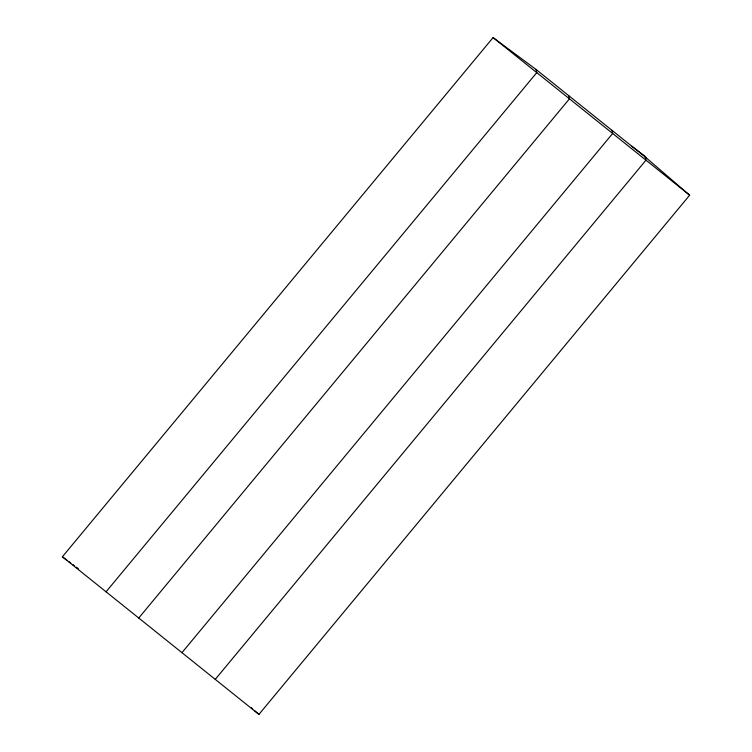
<?xml version="1.0" encoding="UTF-8"?>
<svg xmlns="http://www.w3.org/2000/svg" width="752" height="752" viewBox="0 0 752 752"><rect width="100%" height="100%" fill="white"/><g stroke="black" fill="none" stroke-linecap="round" stroke-linejoin="round"><path stroke-width="1.13" d="M215.251 679.376L645.968 160.176L645.329 156.566L631.774 146.198M646.024 157.694L644.784 156.623L689.65 195.191L258.932 714.4L62.35 556.753M645.254 156.999L536.044 69.447L493.077 37.6L62.369 556.809L67.031 560.268M106.051 591.824L536.759 72.624L536.044 69.447M138.735 618.031L569.452 98.832L568.747 95.701M181.946 652.68L612.654 133.471L611.94 130.293M68.902 561.65L70.773 563.041M72.643 564.423L74.504 565.805M76.375 567.196L78.246 568.578M493.077 37.6L689.65 195.191M250.942 707.529L252.719 709.051M254.496 710.584L258.932 714.4"/></g></svg>
